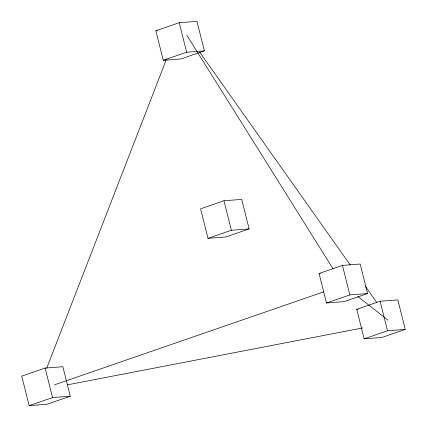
<?xml version="1.0" encoding="UTF-8"?>
<svg xmlns="http://www.w3.org/2000/svg" width="427" height="427" viewBox="0 0 427 427"><rect width="100%" height="100%" fill="white"/><g stroke="black" fill="none" stroke-linecap="round" stroke-linejoin="round"><path stroke-width="0.64" d="M46.74 368.117L166.487 59.166M155.86 30.776L179.244 22.706L196.964 21.35L204.378 50.861L180.995 58.931L163.274 60.287L155.86 30.776L157.173 30.68M163.274 60.287L186.658 52.211L204.378 50.861M223.967 200.754L200.583 208.83L207.997 238.341L225.718 236.985L249.101 228.909L241.687 199.404L223.967 200.754L231.381 230.265L249.101 228.909M207.997 238.341L231.381 230.265M45.134 368.069L21.75 376.139L29.164 405.65L46.885 404.294L70.268 396.224L62.854 366.713L45.134 368.069L52.548 397.574L70.268 396.224M319.076 273.477L342.459 265.402L360.18 264.046L367.594 293.557L344.205 301.627L326.49 302.983L319.076 273.477L320.389 273.376M54.459 384.839L323.725 291.86M29.164 405.65L52.548 397.574M326.49 302.983L349.873 294.908L367.594 293.557M356.732 309.329L380.115 301.254L397.836 299.898L405.25 329.409L381.866 337.485L364.146 338.835L356.732 309.329L358.045 309.228M364.146 338.835L387.529 330.765L405.25 329.409M67.53 384.823L362.806 327.925M357.943 296.616L387.812 320.036M199.617 52.099L350.151 264.831M365.549 286.592L376.715 302.369M186.695 35.078L333.023 268.743M380.115 301.254L387.529 330.765M342.459 265.402L349.873 294.908M179.244 22.706L186.658 52.211"/></g></svg>
